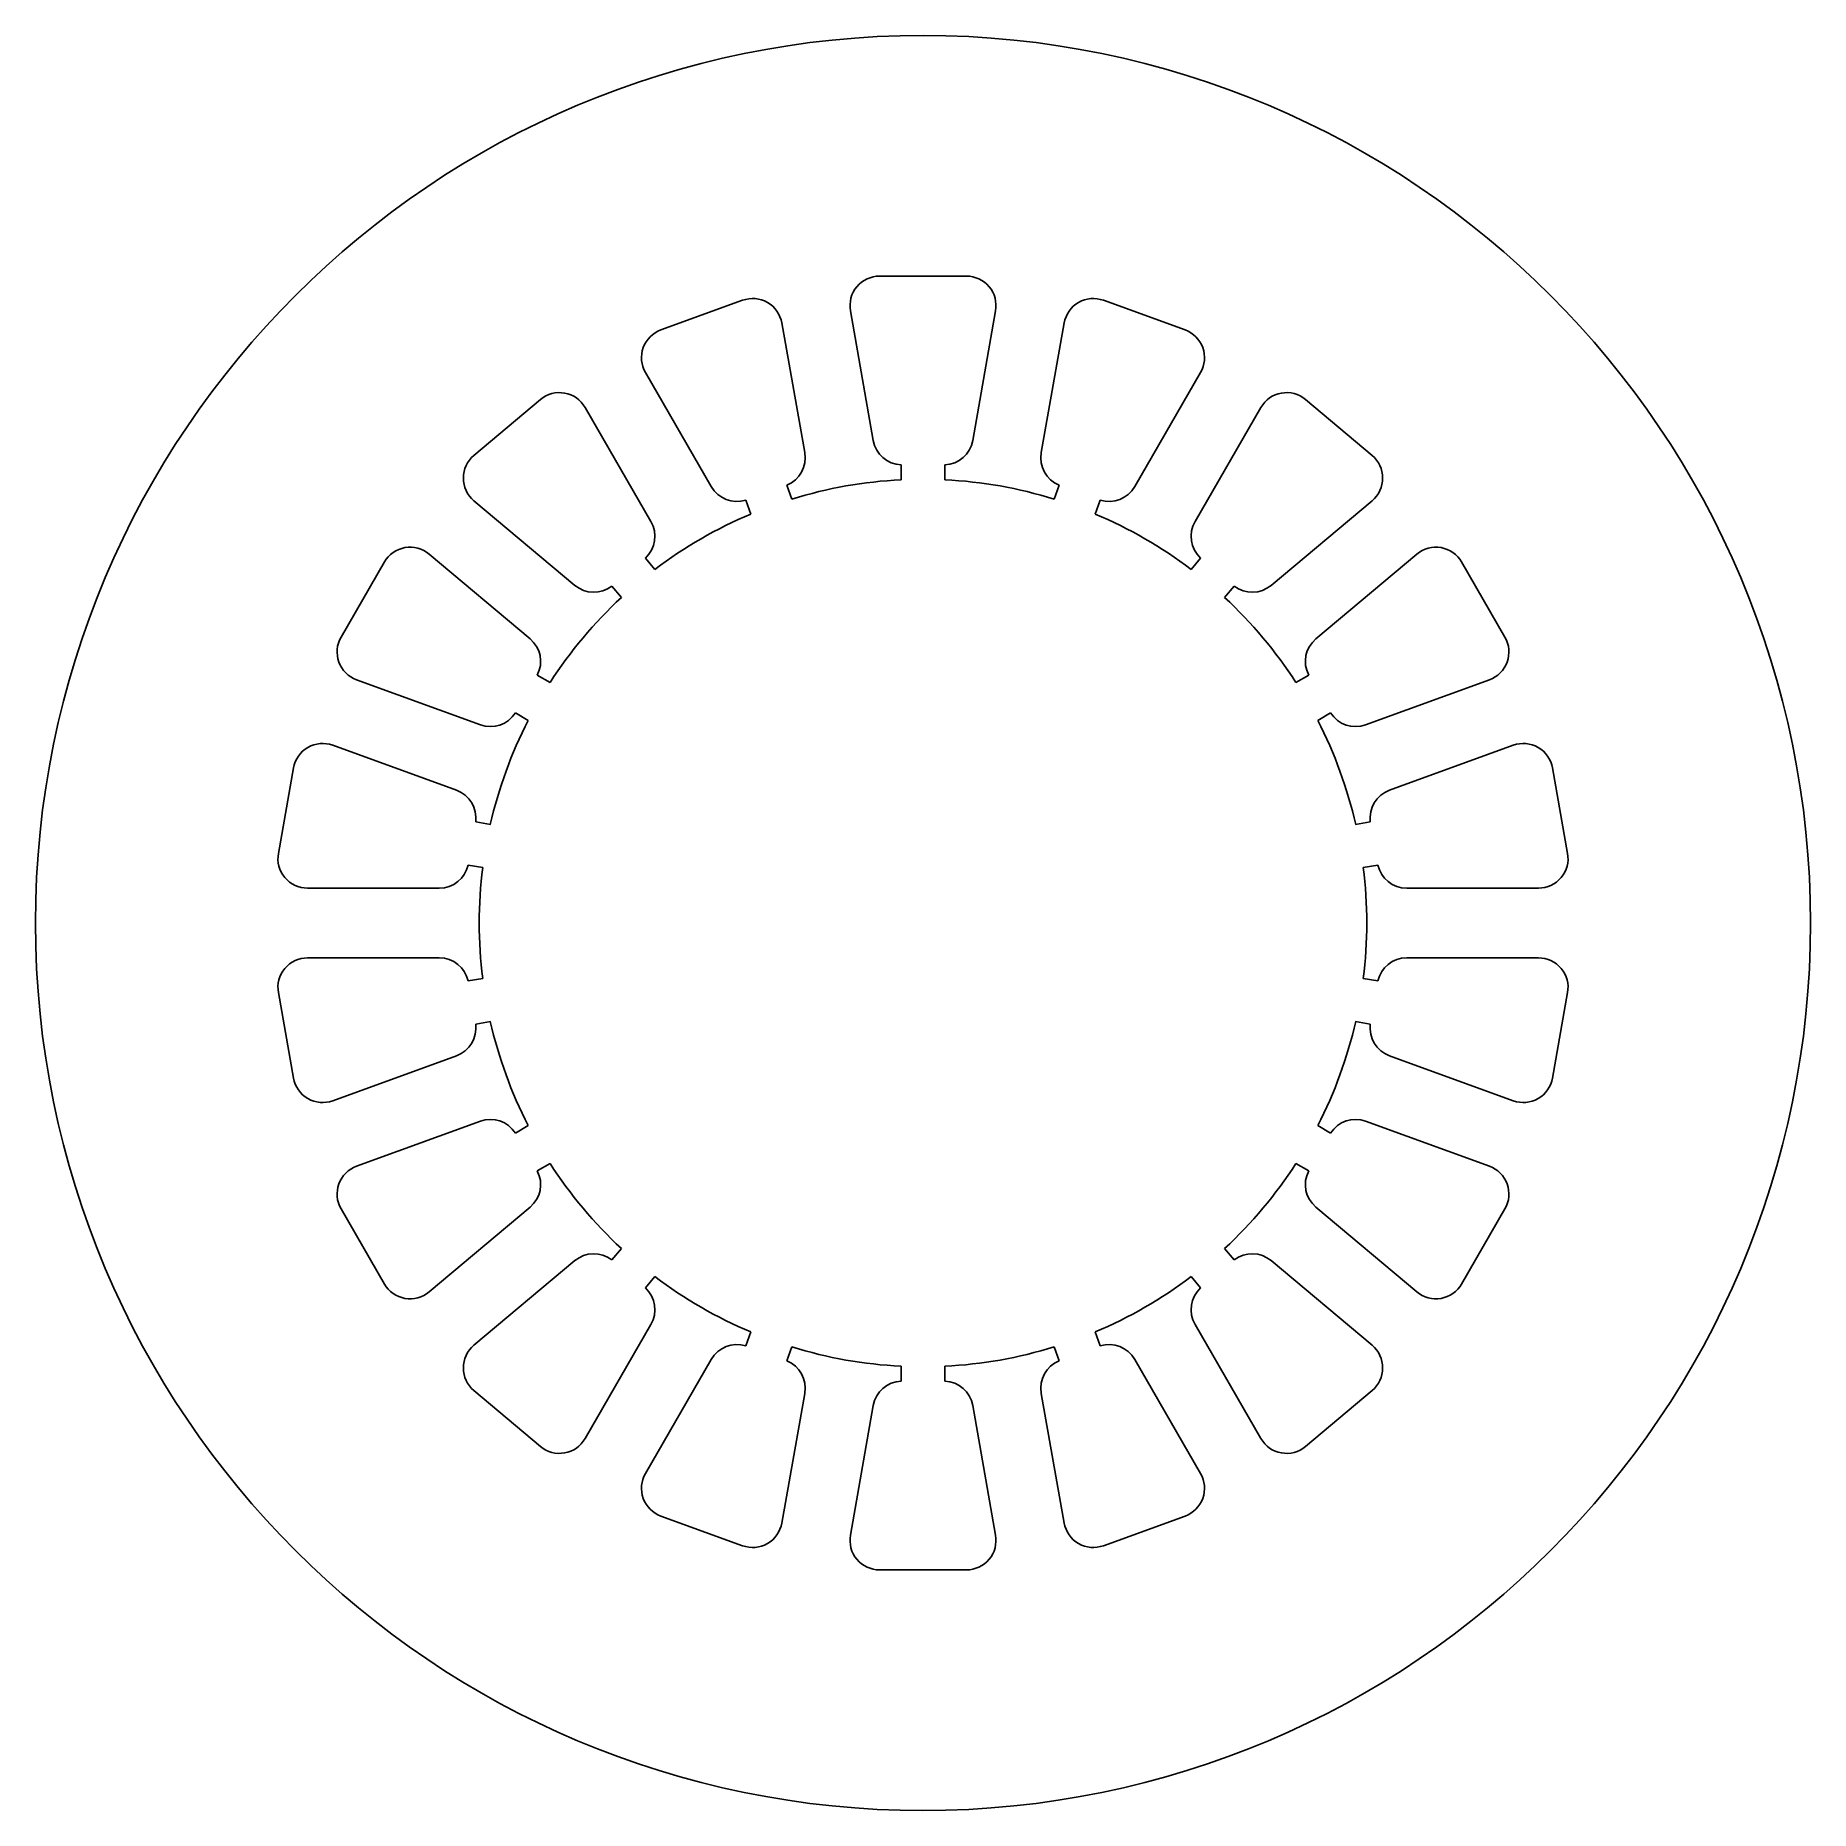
# Model space of a CAD drawing. Extents: x -45 to 45, y -45 to 45.
import ezdxf

# ---------------------------------------------------------------- set-up
doc = ezdxf.new("R2010")
doc.units = 0
doc.layers.add('DRAWING', color=18, linetype='CONTINUOUS')

msp = doc.modelspace()

# ---------------------------------------------------------------- linework, layer by layer
at = {"layer": 'DRAWING', "color": 18, "linetype": 'CONTINUOUS'}
for p, q in [((-2.202, 32.8), (2.202, 32.8)), ((-13.287, 30.069), (-9.149, 31.575)), ((9.149, 31.575), (13.287, 30.069)), ((-2.519, 24.461), (-3.679, 31.04)), ((3.679, 31.04), (2.519, 24.461)), ((-7.159, 30.426), (-5.999, 23.848)), ((5.999, 23.848), (7.159, 30.426)), ((-10.734, 22.125), (-14.073, 27.909)), ((14.073, 27.909), (10.734, 22.125)), ((-22.77, 23.711), (-19.397, 26.542)), ((-17.133, 26.143), (-13.794, 20.358)), ((13.794, 20.358), (17.133, 26.143)), ((19.397, 26.542), (22.77, 23.711)), ((-1.11, 22.473), (-1.11, 23.223)), ((1.11, 22.473), (1.11, 23.223)), ((-6.643, 21.497), (-6.9, 22.203)), ((6.643, 21.497), (6.9, 22.203)), ((-17.653, 17.119), (-22.77, 21.413)), ((-8.729, 20.738), (-8.986, 21.443)), ((8.729, 20.738), (8.986, 21.443)), ((22.77, 21.413), (17.653, 17.119)), ((-29.507, 14.493), (-27.305, 18.307)), ((-25.041, 18.706), (-19.925, 14.412)), ((-13.595, 17.929), (-14.077, 18.504)), ((13.595, 17.929), (14.077, 18.504)), ((19.925, 14.412), (25.041, 18.706)), ((27.305, 18.307), (29.507, 14.493)), ((-15.295, 16.502), (-15.778, 17.077)), ((15.295, 16.502), (15.778, 17.077)), ((-22.444, 10.049), (-28.721, 12.334)), ((-18.907, 12.198), (-19.557, 12.573)), ((18.907, 12.198), (19.557, 12.573)), ((28.721, 12.334), (22.444, 10.049)), ((-20.017, 10.275), (-20.667, 10.65)), ((20.017, 10.275), (20.667, 10.65)), ((-29.929, 9.013), (-23.652, 6.729)), ((23.652, 6.729), (29.929, 9.013)), ((-32.684, 3.527), (-31.919, 7.864)), ((31.919, 7.864), (32.684, 3.527)), ((-21.938, 4.995), (-22.678, 5.126)), ((21.938, 4.995), (22.678, 5.126)), ((-22.324, 2.809), (-23.063, 2.94)), ((22.324, 2.809), (23.063, 2.94)), ((-24.527, 1.767), (-31.207, 1.767)), ((31.207, 1.767), (24.527, 1.767)), ((-31.207, -1.767), (-24.527, -1.767)), ((24.527, -1.767), (31.207, -1.767)), ((-31.919, -7.864), (-32.684, -3.527)), ((-22.324, -2.809), (-23.063, -2.94)), ((22.324, -2.809), (23.063, -2.94)), ((32.684, -3.527), (31.919, -7.864)), ((-21.938, -4.995), (-22.678, -5.126)), ((21.938, -4.995), (22.678, -5.126)), ((-23.652, -6.729), (-29.929, -9.013)), ((29.929, -9.013), (23.652, -6.729)), ((-28.721, -12.334), (-22.444, -10.049)), ((-20.017, -10.275), (-20.667, -10.65)), ((20.017, -10.275), (20.667, -10.65)), ((22.444, -10.049), (28.721, -12.334)), ((-18.907, -12.198), (-19.557, -12.573)), ((18.907, -12.198), (19.557, -12.573)), ((-27.305, -18.307), (-29.507, -14.493)), ((-19.925, -14.412), (-25.041, -18.706)), ((25.041, -18.706), (19.925, -14.412)), ((29.507, -14.493), (27.305, -18.307)), ((-15.295, -16.502), (-15.778, -17.077)), ((15.295, -16.502), (15.778, -17.077)), ((-22.77, -21.413), (-17.653, -17.119)), ((-13.595, -17.929), (-14.077, -18.504)), ((13.595, -17.929), (14.077, -18.504)), ((17.653, -17.119), (22.77, -21.413)), ((-13.794, -20.358), (-17.133, -26.143)), ((17.133, -26.143), (13.794, -20.358)), ((-8.729, -20.738), (-8.986, -21.443)), ((-6.643, -21.497), (-6.9, -22.203)), ((6.643, -21.497), (6.9, -22.203)), ((8.729, -20.738), (8.986, -21.443)), ((-14.073, -27.909), (-10.734, -22.125)), ((-1.11, -22.473), (-1.11, -23.223)), ((1.11, -22.473), (1.11, -23.223)), ((10.734, -22.125), (14.073, -27.909)), ((-19.397, -26.542), (-22.77, -23.711)), ((-5.999, -23.848), (-7.159, -30.426)), ((7.159, -30.426), (5.999, -23.848)), ((22.77, -23.711), (19.397, -26.542)), ((-3.679, -31.04), (-2.519, -24.461)), ((2.519, -24.461), (3.679, -31.04)), ((-9.149, -31.575), (-13.287, -30.069)), ((13.287, -30.069), (9.149, -31.575)), ((2.202, -32.8), (-2.202, -32.8))]:
    msp.add_line(p, q, dxfattribs=at)
msp.add_circle((0, 0), 45, dxfattribs=at)
for centre, radius, start, end in [((-2.202, 31.3), 1.5, 90, 190), ((2.202, 31.3), 1.5, 350, 90), ((-8.636, 30.165), 1.5, 10, 110), ((8.636, 30.165), 1.5, 70, 170), ((-12.774, 28.659), 1.5, 110, 210), ((12.774, 28.659), 1.5, 330, 70), ((-18.433, 25.393), 1.5, 30, 130), ((18.433, 25.393), 1.5, 50, 150), ((-1.042, 24.722), 1.5, 190, 267.40061), ((1.042, 24.722), 1.5, 272.59939, 350), ((-21.806, 22.562), 1.5, 130, 230), ((-7.476, 23.587), 1.5, 292.59939, 10), ((7.476, 23.587), 1.5, 170, 247.40061), ((21.806, 22.562), 1.5, 310, 50), ((-9.435, 22.875), 1.5, 210, 287.40061), ((0, 0), 22.5, 92.82774, 107.17226), ((0, 0), 22.5, 72.82774, 87.17226), ((9.435, 22.875), 1.5, 252.59939, 330), ((0, 0), 22.5, 112.82774, 127.17226), ((0, 0), 22.5, 52.82774, 67.17226), ((-15.093, 19.608), 1.5, 312.59939, 30), ((15.093, 19.608), 1.5, 150, 227.40061), ((-26.006, 17.557), 1.5, 50, 150), ((26.006, 17.557), 1.5, 30, 130), ((-16.689, 18.268), 1.5, 230, 307.40061), ((16.689, 18.268), 1.5, 232.59939, 310), ((0, 0), 22.5, 132.82774, 147.17226), ((0, 0), 22.5, 32.82774, 47.17226), ((-28.208, 13.743), 1.5, 150, 250), ((-20.889, 13.263), 1.5, 332.59939, 50), ((20.889, 13.263), 1.5, 130, 207.40061), ((28.208, 13.743), 1.5, 290, 30), ((-21.931, 11.459), 1.5, 250, 327.40061), ((0, 0), 22.5, 152.82774, 167.17226), ((0, 0), 22.5, 12.82774, 27.17226), ((21.931, 11.459), 1.5, 212.59939, 290), ((-30.442, 7.604), 1.5, 70, 170), ((30.442, 7.604), 1.5, 10, 110), ((-24.165, 5.319), 1.5, 352.59939, 70), ((24.165, 5.319), 1.5, 110, 187.40061), ((-31.207, 3.267), 1.5, 170, 270), ((-24.527, 3.267), 1.5, 270, 347.40061), ((0, 0), 22.5, 172.82774, 187.17226), ((0, 0), 22.5, 352.82774, 7.17226), ((24.527, 3.267), 1.5, 192.59939, 270), ((31.207, 3.267), 1.5, 270, 10), ((-31.207, -3.267), 1.5, 90, 190), ((-24.527, -3.267), 1.5, 12.59939, 90), ((24.527, -3.267), 1.5, 90, 167.40061), ((31.207, -3.267), 1.5, 350, 90), ((-24.165, -5.319), 1.5, 290, 7.40061), ((0, 0), 22.5, 192.82774, 207.17226), ((0, 0), 22.5, 332.82774, 347.17226), ((24.165, -5.319), 1.5, 172.59939, 250), ((-30.442, -7.604), 1.5, 190, 290), ((30.442, -7.604), 1.5, 250, 350), ((-21.931, -11.459), 1.5, 32.59939, 110), ((21.931, -11.459), 1.5, 70, 147.40061), ((-28.208, -13.743), 1.5, 110, 210), ((-20.889, -13.263), 1.5, 310, 27.40061), ((0, 0), 22.5, 212.82774, 227.17226), ((0, 0), 22.5, 312.82774, 327.17226), ((20.889, -13.263), 1.5, 152.59939, 230), ((28.208, -13.743), 1.5, 330, 70), ((-16.689, -18.268), 1.5, 52.59939, 130), ((16.689, -18.268), 1.5, 50, 127.40061), ((0, 0), 22.5, 232.82774, 247.17226), ((0, 0), 22.5, 292.82774, 307.17226), ((-26.006, -17.557), 1.5, 210, 310), ((-15.093, -19.608), 1.5, 330, 47.40061), ((15.093, -19.608), 1.5, 132.59939, 210), ((26.006, -17.557), 1.5, 230, 330), ((-21.806, -22.562), 1.5, 130, 230), ((-9.435, -22.875), 1.5, 72.59939, 150), ((0, 0), 22.5, 252.82774, 267.17226), ((0, 0), 22.5, 272.82774, 287.17226), ((9.435, -22.875), 1.5, 30, 107.40061), ((21.806, -22.562), 1.5, 310, 50), ((-7.476, -23.587), 1.5, 350, 67.40061), ((7.476, -23.587), 1.5, 112.59939, 190), ((-1.042, -24.722), 1.5, 92.59939, 170), ((1.042, -24.722), 1.5, 10, 87.40061), ((-18.433, -25.393), 1.5, 230, 330), ((18.433, -25.393), 1.5, 210, 310), ((-12.774, -28.659), 1.5, 150, 250), ((12.774, -28.659), 1.5, 290, 30), ((-8.636, -30.165), 1.5, 250, 350), ((8.636, -30.165), 1.5, 190, 290), ((-2.202, -31.3), 1.5, 170, 270), ((2.202, -31.3), 1.5, 270, 10)]:
    msp.add_arc(centre, radius, start, end, dxfattribs=at)

doc.saveas('drawing.dxf')
